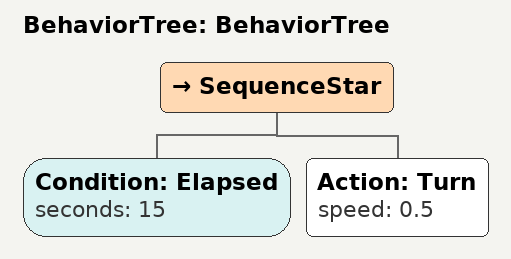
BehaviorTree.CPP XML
<?xml version="1.0"?>
<root main_tree_to_execute="BehaviorTree">
    <BehaviorTree ID="BehaviorTree">
        <SequenceStar>
            <Condition ID="Elapsed" seconds="15"/>
            <Action ID="Turn" speed="0.5"/>
        </SequenceStar>
    </BehaviorTree>
</root>
